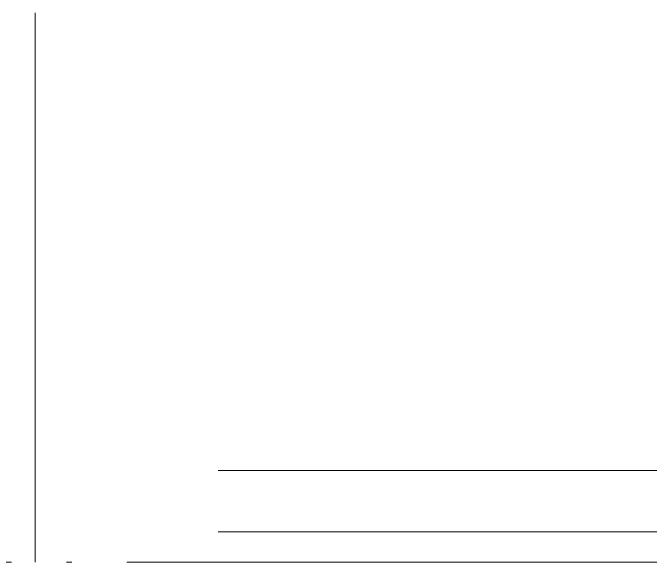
# Model space of a CAD drawing. Extents: x 27938 to 983267, y -209821 to 1628073.
# Drawn here: x 698442 to 699139, y -175635 to -175035 of the extents above; entities that cross this region are included whole.
import ezdxf

# ---------------------------------------------------------------- set-up
doc = ezdxf.new("R2010")
doc.units = 0
doc.header["$LTSCALE"] = 1000
doc.header["$MEASUREMENT"] = 0
doc.linetypes.add('DOTE', pattern=[2.42, 2, -0.2, 0.02, -0.2])
doc.layers.add('3.5方案汇报，与郭总、侯月琴确定户型_t8$0$2020.03.04 -1安徽标准化洋房户型(UA）_t8_t8$0$看线', color=154, linetype='Continuous')
for name, color, linetype, lineweight in [('DOTE', 19, 'DOTE', 9), ('平面-栏杆', 135, 'Continuous', 15), ('平面-看线', 45, 'Continuous', 15)]:
    doc.layers.add(name, color=color, linetype=linetype, lineweight=lineweight)

# ---------------------------------------------------------------- blocks, each defined once
blk = doc.blocks.new('GFDGDGRDGRDG')
at = {"layer": 'DOTE', "linetype": 'DOTE', "ltscale": 0.3}
for p, q in [((591643.67, 362558.33), (591643.67, 363158.33)), ((573593.67, 362558.33), (626393.67, 362558.33))]:
    blk.add_line(p, q, dxfattribs=at)

msp = doc.modelspace()

# ---------------------------------------------------------------- linework, layer by layer
at = {"layer": '平面-栏杆'}
msp.add_lwpolyline([(698666.57, -175601.47), (703166.58, -175601.47)], dxfattribs=at)
at = {"layer": '平面-看线'}
msp.add_lwpolyline([(698666.57, -175534.81), (703166.58, -175534.81)], dxfattribs=at)

# ---------------------------------------------------------------- block references
at = {"layer": '3.5方案汇报，与郭总、侯月琴确定户型_t8$0$2020.03.04 -1安徽标准化洋房户型(UA）_t8_t8$0$看线', "ltscale": 10}
msp.add_blockref('GFDGDGRDGRDG', (106822.9, -538193.14), dxfattribs=at)

doc.saveas('drawing.dxf')
